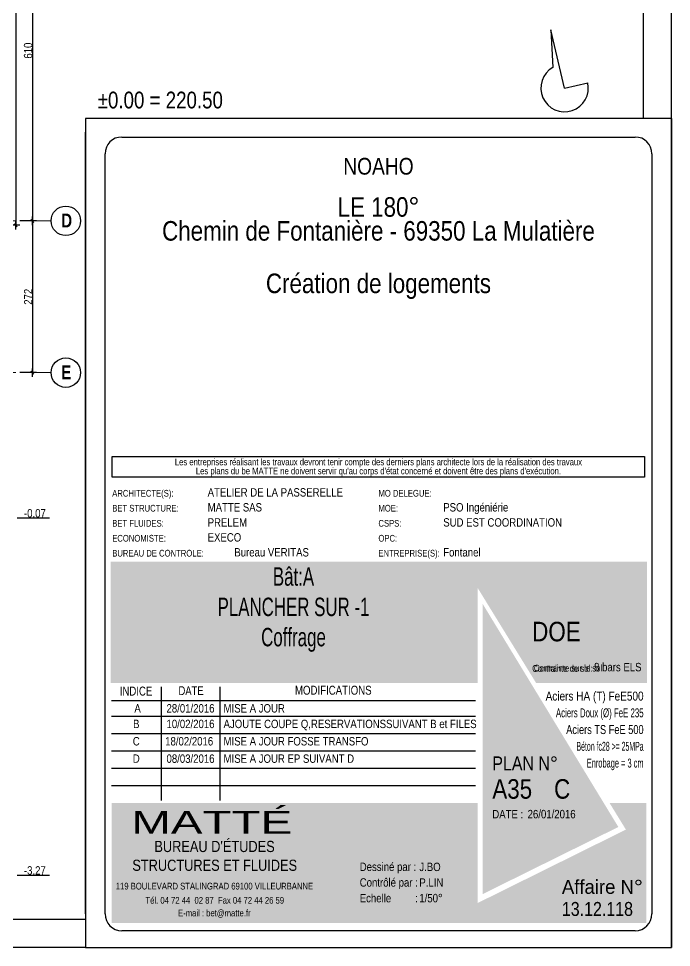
# Model space of a CAD drawing. Header units: centimetres. Extents: x 13865 to 22908, y -23237 to -19037.
# Drawn here: x 21738 to 22908, y -23237 to -21573 of the extents above; entities that cross this region are included whole.
import ezdxf
from ezdxf.enums import TextEntityAlignment as Align

# ---------------------------------------------------------------- set-up
doc = ezdxf.new("R2010")
doc.units = ezdxf.units.CM
doc.header["$LTSCALE"] = 25.4
doc.header["$PDMODE"] = 1
doc.header["$PDSIZE"] = -2
doc.linetypes.add('Style de ligne -6', pattern=[1.04164, 0.625, -0.20828, 0.06943, -0.13893])
for name, color, linetype in [('01-cartouche', 7, 'Continuous'), ('01-cartouche-cage A', 7, 'Continuous'), ('01_cote_gen', 4, 'Continuous'), ('01_texte', 230, 'Continuous'), ('AA_COTES', 2, 'Continuous')]:
    doc.layers.add(name, color=color, linetype=linetype)
doc.layers.add('01_résv', color=32, linetype='Continuous', lineweight=9)
doc.layers.add('B Général', color=7, linetype='Continuous', lineweight=5)
doc.styles.add('ARIAL NA', font='ARIALN.TTF')
doc.styles.add('cartouche', font='ARIALN.TTF', dxfattribs={"width": 0.01})
doc.styles.add('impact', font='impact.ttf')
doc.styles.add('MATTE_TXT', font='arial.ttf')
doc.styles.add('STYLE2', font='ARIALN.TTF')
doc.styles.add('stylemattecart', font='ARIALN.TTF')
doc.dimstyles.new('JB50', dxfattribs={"dimscale": 0.1, "dimtxt": 150, "dimasz": 15, "dimexe": 0.1, "dimexo": 0.1, "dimgap": 0.09, "dimtad": 1, "dimdec": 1, "dimdsep": 46, "dimtxsty": 'STYLE2', "dimblk1": 'BOND_G', "dimblk2": 'BOND_D', "dimsah": 1, "dimcen": 1.5, "dimdle": 0.01, "dimse1": 1, "dimse2": 1, "dimclrd": 4, "dimclre": 2, "dimclrt": 6, "dimazin": 2, "dimtfac": 2.333333, "dimtdec": 1, "dimtix": 1, "dimtmove": 2, "dimatfit": 3, "dimldrblk": 'BOND_G', "dimfxl": 1, "dimtolj": 1, "dimtzin": 0, "dimarcsym": 0})

# ---------------------------------------------------------------- blocks, each defined once
blk = doc.blocks.new('BOND_G')
at = {"layer": 'AA_COTES', "color": 0}
for p, q in [((0, -5), (0, 15)), ((5, 0), (-5, 0)), ((1.8, 1.8), (-1.8, -1.8))]:
    blk.add_line(p, q, dxfattribs=at)
blk = doc.blocks.new('BOND_D')
at = {"layer": 'AA_COTES', "color": 0}
for p, q in [((5, 0), (-5, 0)), ((-1.8, -1.8), (1.8, 1.8)), ((0, 5), (0, -15))]:
    blk.add_line(p, q, dxfattribs=at)
blk = doc.blocks.new('*D7')
at = {"layer": '01_cote_gen', "color": 4, "lineweight": -2, "ltscale": 200, "transparency": 16777216}
blk.add_line((21732.8, -20560.6), (21732.8, -21941.6), dxfattribs=at)
at = {"layer": 'Defpoints', "color": 0, "ltscale": 200, "transparency": 16777216}
for p in [(21677.7, -20559.1), (21677.7, -21943.1), (21732.8, -21943.1)]:
    blk.add_point(p, dxfattribs=at)
at = {"layer": '01_cote_gen', "color": 4, "lineweight": -2, "ltscale": 200, "transparency": 16777216, "xscale": 1.5, "yscale": 1.5, "zscale": 1.5}
for name, p, rotation in [('BOND_G', (21732.8, -20559.1), 90), ('BOND_D', (21732.8, -21943.1), 270)]:
    blk.add_blockref(name, p, dxfattribs=dict(at, rotation=rotation))
at = {"layer": '01_cote_gen', "color": 6, "ltscale": 200, "transparency": 16777216, "insert": (21725.2, -21251.1), "char_height": 15, "attachment_point": 5, "rotation": 90, "style": 'STYLE2'}
blk.add_mtext('\\A1;1384', dxfattribs=at)
blk = doc.blocks.new('*D82')
at = {"layer": '01_cote_gen', "color": 4, "lineweight": -2, "transparency": 16777216}
blk.add_line((21762.8, -21326.6), (21762.8, -21933.6), dxfattribs=at)
at = {"layer": 'Defpoints', "color": 0, "transparency": 16777216}
for p in [(21770.3, -21325.1), (21762.8, -21935.1), (21770.3, -21935.1)]:
    blk.add_point(p, dxfattribs=at)
at = {"layer": '01_cote_gen', "color": 4, "lineweight": -2, "transparency": 16777216, "xscale": 1.5, "yscale": 1.5, "zscale": 1.5}
for name, p, rotation in [('BOND_G', (21762.8, -21325.1), 90), ('BOND_D', (21762.8, -21935.1), 270)]:
    blk.add_blockref(name, p, dxfattribs=dict(at, rotation=rotation))
at = {"layer": '01_cote_gen', "color": 6, "transparency": 16777216, "insert": (21755.1, -21630.1), "char_height": 15, "attachment_point": 5, "rotation": 90, "style": 'STYLE2'}
blk.add_mtext('\\A1;610', dxfattribs=at)
blk = doc.blocks.new('*D83')
at = {"layer": '01_cote_gen', "color": 4, "lineweight": -2, "transparency": 16777216}
blk.add_line((21762.8, -21936.6), (21762.8, -22205.6), dxfattribs=at)
at = {"layer": 'Defpoints', "color": 0, "transparency": 16777216}
for p in [(21786.6, -21935.1), (21762.8, -22207.1), (21786.6, -22207.1)]:
    blk.add_point(p, dxfattribs=at)
at = {"layer": '01_cote_gen', "color": 4, "lineweight": -2, "transparency": 16777216, "xscale": 1.5, "yscale": 1.5, "zscale": 1.5}
for name, p, rotation in [('BOND_G', (21762.8, -21935.1), 90), ('BOND_D', (21762.8, -22207.1), 270)]:
    blk.add_blockref(name, p, dxfattribs=dict(at, rotation=rotation))
at = {"layer": '01_cote_gen', "color": 6, "transparency": 16777216, "insert": (21755.2, -22071.1), "char_height": 15, "attachment_point": 5, "rotation": 90, "style": 'STYLE2'}
blk.add_mtext('\\A1;272', dxfattribs=at)
blk = doc.blocks.new('cartstruc')
at = {"layer": '01-cartouche-cage A', "linetype": 'Continuous'}
h = blk.add_hatch(color=9, dxfattribs=at)
h.dxf.hatch_style = 2
h.paths.add_polyline_path([(-43.6, 691.3), (-1004.8, 691.3), (-1004.8, 473.8), (-347.3, 473.8), (-347.3, 644.1), (-242.5, 473.8), (-43.6, 473.8)])
h.paths.add_polyline_path([(-951, 670.1), (-407.9, 670.1), (-407.9, 498.5), (-951, 498.5)], flags=24)
h.paths.add_polyline_path([(-223.9, 590.8), (-105, 590.8), (-105, 608.8), (-223.9, 608.8)], flags=24)
h.paths.add_polyline_path([(-224.7, 609.7), (-105.7, 609.7), (-105.7, 627.7), (-224.7, 627.7)], flags=24)
h.paths.add_polyline_path([(-226.3, 624.9), (-64.8, 624.9), (-64.8, 652.4), (-226.3, 652.4)], flags=24)
h.paths.add_polyline_path([(-226.3, 646.9), (-85, 646.9), (-85, 674.3), (-226.3, 674.3)], flags=24)
h = blk.add_hatch(color=1, dxfattribs=at)
h.dxf.hatch_style = 2
h.paths.add_polyline_path([(-338.4, 615.7), (-338.4, 95.5), (-95.1, 215.8)])
h.paths.add_polyline_path([(-318.9, 264.4), (-190.8, 265.4), (-191.1, 303.5), (-319.2, 302.5)], flags=24)
h.paths.add_polyline_path([(-326.5, 202.5), (-70.2, 203.9), (-70.5, 265.1), (-326.9, 263.8)], flags=9)
h = blk.add_hatch(color=8, dxfattribs=at)
h.dxf.hatch_style = 2
h.paths.add_polyline_path([(-45, 258.5), (-110.7, 258.5), (-81.6, 211.1), (-347.1, 79.6), (-347.1, 258.5), (-1003.4, 258.5), (-1003.4, 43.7), (-45, 43.7)])
h.paths.add_polyline_path([(-202.1, 89.1), (-60, 89.1), (-60, 127.9), (-202.1, 127.9)], flags=24)
h.paths.add_polyline_path([(-999.3, 201), (-637.8, 201), (-637.8, 47), (-999.3, 47)], flags=24)
h.paths.add_polyline_path([(-978.3, 193.3), (-435, 193.3), (-435, 254.8), (-978.3, 254.8)], flags=24)
h.paths.add_polyline_path([(-559.9, 135.5), (-504.8, 135.5), (-504.8, 166.4), (-559.9, 166.4)], flags=24)
h.paths.add_polyline_path([(-203.2, 50.3), (-56.6, 50.3), (-56.6, 88.6), (-203.2, 88.6)], flags=24)
h.paths.add_polyline_path([(-457.1, 55), (-402.4, 55), (-402.4, 85.9), (-457.1, 85.9)], flags=24)
h.paths.add_polyline_path([(-458.8, 92.7), (-404.1, 92.7), (-404.1, 123.6), (-458.8, 123.6)], flags=24)
h.paths.add_polyline_path([(-557.8, 55.3), (-498.9, 55.3), (-498.9, 86.2), (-557.8, 86.2)], flags=24)
h.paths.add_polyline_path([(-550.6, 93.7), (-498.3, 93.7), (-498.3, 124.6), (-550.6, 124.6)], flags=24)
h.paths.add_polyline_path([(-459.9, 172.5), (-408.3, 172.5), (-408.3, 203.4), (-459.9, 203.4)], flags=24)
h.paths.add_polyline_path([(-547.6, 175), (-500.7, 175), (-500.7, 205.9), (-547.6, 205.9)], flags=24)
h.paths.add_polyline_path([(-562.3, 213.8), (-499.3, 213.8), (-499.3, 244.7), (-562.3, 244.7)], flags=8)
h.paths.add_polyline_path([(-458.6, 213), (-411.3, 213), (-411.3, 243.9), (-458.6, 243.9)], flags=24)
h.paths.add_polyline_path([(-457.7, 133.4), (-405.4, 133.4), (-405.4, 164.4), (-457.7, 164.4)], flags=24)
for p, q in [((0, 1485), (-1050, 1485)), ((-1050, 1485), (-1050, 0)), ((0, 0), (0, 1485)), ((-1050, 0), (0, 0))]:
    blk.add_line(p, q, dxfattribs=at)
at = {"layer": '01-cartouche-cage A', "color": 7, "linetype": 'Continuous'}
for p, q in [((-985, 1452), (-65, 1452)), ((-1015, 60), (-1015, 1422)), ((-35, 1422), (-35, 292.1)), ((-35, 292.1), (-35, 60)), ((-65, 30), (-985, 30))]:
    blk.add_line(p, q, dxfattribs=at)
at = {"layer": '01-cartouche-cage A', "color": 7}
for p, q in [((-1002.2, 879.3), (-48.1, 879.3)), ((-1002.2, 842.3), (-1002.2, 879.3)), ((-48.1, 879.3), (-48.1, 842.3)), ((-48.1, 842.3), (-1002.2, 842.3))]:
    blk.add_line(p, q, dxfattribs=at)
at = {"layer": '01-cartouche-cage A', "color": 8}
for p, q in [((-914.7, 466.6), (-914.7, 263.2)), ((-809.1, 466.6), (-809.1, 263.2)), ((-1003.6, 442.3), (-351, 442.3)), ((-1003.6, 414.4), (-351, 414.4)), ((-1003.6, 383.3), (-351, 383.3)), ((-1003.6, 352.2), (-351, 352.2)), ((-1003.6, 321.1), (-351, 321.1)), ((-1003.6, 290), (-351, 290))]:
    blk.add_line(p, q, dxfattribs=at)
at = {"layer": '01-cartouche-cage A', "color": 7, "linetype": 'Continuous'}
for centre, start, end in [((-985, 1422), 90, 180), ((-65, 1422), 0, 90), ((-985, 60), 180, 270), ((-65, 60), 270, 0)]:
    blk.add_arc(centre, 30, start, end, dxfattribs=at)
at = {"layer": '01-cartouche-cage A', "color": 7, "style": 'stylemattecart'}
for s, p in [('Les entreprises réalisant les travaux devront tenir compte des derniers plans architecte lors de la réalisation des travaux', (-525.1, 869.8)), ("Les plans du be MATTE ne doivent servir qu'au corps d'état concerné et doivent être des plans d'exécution.", (-525.1, 853.7))]:
    blk.add_text(s, height=12, dxfattribs=at).set_placement(p, align=Align.MIDDLE_CENTER)
at = {"layer": '01-cartouche-cage A', "color": 8, "style": 'cartouche'}
for s, p in [('ARCHITECTE(S):', (-1002.2, 807.7)), ('MO DELEGUE:', (-525.1, 807.7)), ('BET STRUCTURE:', (-1002.2, 780.9)), ('MOE:', (-525.1, 780.9)), ('BET FLUIDES:', (-1002.2, 753.9)), ('CSPS:', (-525.1, 753.9)), ('ECONOMISTE:', (-1002.2, 727.1)), ('OPC:', (-525.1, 727.1)), ('BUREAU DE CONTROLE:', (-1002.2, 700.3)), ('ENTREPRISE(S):', (-525.1, 700.3))]:
    blk.add_text(s, height=12, dxfattribs=at).set_placement(p)
at = {"layer": '01-cartouche-cage A', "color": 7, "style": 'stylemattecart'}
for s, height, p in [('Contrainte de sol:', 12, (-249.5, 493.8)), ('Contrainte sur le sol:', 12, (-246.5, 494.4)), ('Dessiné par :', 15, (-558.6, 137)), ('Contrôlé par :', 15, (-558.6, 108.9)), ('119 BOULEVARD STALINGRAD 69100 VILLEURBANNE', 12, (-995.8, 103.8)), ('Tél. 04 72 44  02 87  Fax 04 72 44 26 59', 12, (-942.6, 78.4)), ('Echelle         :', 15, (-558.6, 80.8)), ('E-mail : bet@matte.fr', 12, (-884.2, 55.6))]:
    blk.add_text(s, height=height, dxfattribs=at).set_placement(p)
for s, height, width, p, p2 in [('INDICE', 16, 0.941138, (-988.7, 451.3), (-930.3, 451.3)), ('DATE', 16, 0.922192, (-883.4, 452), (-838.3, 452)), ('MODIFICATIONS', 16, 0.943218, (-674.7, 452.8), (-537.3, 452.8)), ('Aciers HA (T) FeE500', 16, 0.978863, (-225.4, 442.3), (-49.9, 442.3)), ('Aciers Doux (Ø) FeE 235', 16, 0.76709, (-207, 412.3), (-49.9, 412.3)), ('Aciers TS FeE 500', 16, 0.901377, (-188.6, 382.3), (-49.9, 382.3)), ('Béton fc28 >= 25MPa', 16, 0.678142, (-170.1, 352.3), (-49.9, 352.3)), ('Enrobage = 3 cm', 16, 0.726904, (-151.7, 322.3), (-49.9, 322.3)), ('Affaire N°', 25, 1.15762, (-196.3, 96), (-51.1, 96))]:
    blk.add_text(s, height=height, dxfattribs=dict(at, width=width)).set_placement(p, p2, align=Align.FIT)
at = {"layer": '01-cartouche-cage A', "color": 255, "style": 'stylemattecart'}
for s, height, p in [('PLAN N°', 25, (-321, 317.2)), ('DATE :', 15, (-321, 231.2)), ("BUREAU D'ÉTUDES", 20, (-926.6, 170.9)), ('STRUCTURES ET FLUIDES', 20, (-966.1, 137.2))]:
    blk.add_text(s, height=height, dxfattribs=at).set_placement(p)
at = {"layer": '01-cartouche-cage A', "color": 255, "style": 'stylemattecart', "width": 1.812358}
blk.add_text('MATTÉ', height=41, dxfattribs=at).set_placement((-968, 203.6), (-679.6, 203.6), align=Align.FIT)
at = {"layer": '01-cartouche-cage A', "color": 7, "style": 'stylemattecart'}
for tag, height, p in [('NOMCLIENT', 30, (-525, 1399.6)), ('ADRESSE1CLIENT', 25, (-525, 1326.7)), ('ADRESSE2CLIENT', 25, (-525, 1283.9)), ('NOMAFFAIRE1', 45, (-525.1, 1189.8)), ('NOMAFFAIRE2', 45, (-525.1, 1110.4)), ('NOMAFFAIRE3', 45, (-525.1, 1031.7)), ('ADRESSE1AFFAIRE', 20, (-525.1, 943.3)), ('ADRESSE2AFFAIRE', 20, (-525.1, 909.2)), ('INDICE-A', 15, (-959.1, 428.4)), ('DATE-A', 15, (-861.9, 428.4)), ('INDICE-B', 15, (-959.1, 400.5)), ('DATE-B', 15, (-861.9, 400.5)), ('INDICE-C', 15, (-959.1, 369.4)), ('DATE-C', 15, (-861.9, 369.4)), ('INDICE-D', 15, (-959.1, 338.3)), ('DATE-D', 15, (-861.9, 338.3)), ('INDICE-E', 15, (-959.1, 307.2)), ('DATE-E', 15, (-861.9, 307.2)), ('INDICE-F', 15, (-959.1, 276.1)), ('DATE-F', 15, (-861.9, 276.1))]:
    blk.add_attdef(tag, text='', height=height, dxfattribs=at).set_placement(p, align=Align.MIDDLE_CENTER)
for tag, height, p in [('NOMARCHI', 15, (-831.1, 803.3)), ('MODEL', 15, (-408.9, 803.3)), ('BETSTRUCTURE', 15, (-831.1, 776.5)), ('MOE', 15, (-408.9, 776.5)), ('BETFLUIDES', 15, (-831.1, 749.5)), ('CSPS', 15, (-408.9, 749.5)), ('ECONOMISTE', 15, (-831.1, 722.7)), ('OPC', 15, (-408.9, 722.7)), ('BDC', 15, (-831.1, 695.9)), ('NOMENTREPRISE', 15, (-408.9, 695.9)), ('NUMBAT', 27, (-249.5, 614.7)), ('PHASE', 35, (-249.5, 537.9)), ('CONT-SOL', 12, (-138.6, 490.2)), ('NOMDESS', 15, (-451.8, 132.3)), ('NOMING', 15, (-451.8, 104.3)), ('ECH', 15, (-451.8, 76.3)), ('NUMAFF', 25, (-196.3, 48.9))]:
    blk.add_attdef(tag, text='', height=height, dxfattribs=at).set_placement(p, align=Align.BOTTOM_LEFT)
at = {"layer": '01-cartouche-cage A', "color": 7, "style": 'stylemattecart', "width": 0.8}
for tag, p in [('TITRTEPLAN1', (-677.3, 664.6)), ('TITRTEPLAN2', (-677.3, 610.2)), ('TITRTEPLAN3', (-677.3, 556)), ('TITRTEPLAN4', (-677.3, 501.4))]:
    blk.add_attdef(tag, text='', height=33, dxfattribs=at).set_placement(p, align=Align.MIDDLE_CENTER)
at = {"layer": '01-cartouche-cage A', "color": 7, "style": 'stylemattecart'}
for tag, p in [('MODIF-A', (-802.6, 428.4)), ('MODIF-B', (-802.6, 400.5)), ('MODIF-C', (-802.6, 369.4)), ('MODIF-D', (-802.6, 338.3)), ('MODIF-E', (-802.6, 307.2)), ('MODIF-F', (-802.6, 276.1))]:
    blk.add_attdef(tag, text='', height=15, dxfattribs=at).set_placement(p, align=Align.MIDDLE_LEFT)
at = {"layer": '01-cartouche-cage A', "color": 255, "style": 'stylemattecart'}
for tag, height, p in [('N°P', 35, (-321, 256)), ('IP', 35, (-210.3, 256)), ('DATEPLAN', 15, (-257.7, 226.8))]:
    blk.add_attdef(tag, text='', height=height, dxfattribs=at).set_placement(p, align=Align.BOTTOM_LEFT)

msp = doc.modelspace()

# ---------------------------------------------------------------- linework, layer by layer
at = {"layer": '01_cote_gen'}
for p, q in [((22907.91, -21751.88), (22907.91, -19036.88)), ((22907.91, -21751.88), (22907.91, -23236.88)), ((21857.91, -23236.88), (14000.28, -23236.88))]:
    msp.add_line(p, q, dxfattribs=at)
at = {"layer": '01_résv'}
for p, q in [((21857.91, -21751.88), (22907.91, -21751.88)), ((21857.91, -23236.88), (21857.91, -21751.88)), ((22907.91, -21751.88), (22907.91, -23236.88)), ((22907.91, -23236.88), (21857.91, -23236.88))]:
    msp.add_line(p, q, dxfattribs=at)
at = {"layer": '01_texte'}
for p, q in [((22857.91, -21751.88), (22857.91, -19111.09)), ((22716.38, -21697.25), (22692.02, -21592.97)), ((22692.02, -21592.97), (22695.67, -21660.07)), ((22716.38, -21697.25), (22757.83, -21687.57)), ((21857.91, -21816.42), (21857.91, -21776.42)), ((21857.91, -21856.42), (21857.91, -21816.42)), ((21857.91, -21896.42), (21857.91, -21856.42)), ((21857.91, -21936.42), (21857.91, -21896.42)), ((21857.91, -21976.42), (21857.91, -21936.42)), ((21857.91, -22016.42), (21857.91, -21976.42)), ((21857.91, -22056.42), (21857.91, -22016.42)), ((21857.91, -22096.42), (21857.91, -22056.42)), ((21857.91, -22136.42), (21857.91, -22096.42)), ((21857.91, -22176.42), (21857.91, -22136.42)), ((21857.91, -22216.42), (21857.91, -22176.42)), ((21857.91, -22256.42), (21857.91, -22216.42)), ((21857.91, -22296.42), (21857.91, -22256.42)), ((21857.91, -22336.42), (21857.91, -22296.42)), ((21857.91, -22376.42), (21857.91, -22336.42)), ((21857.91, -22416.42), (21857.91, -22376.42)), ((21857.91, -22456.42), (21857.91, -22416.42)), ((21857.91, -22496.42), (21857.91, -22456.42)), ((21793.15, -22467.75), (21735.56, -22467.75)), ((21857.91, -22536.42), (21857.91, -22496.42)), ((21857.91, -22576.42), (21857.91, -22536.42)), ((21857.91, -22616.42), (21857.91, -22576.42)), ((21857.91, -22656.42), (21857.91, -22616.42)), ((21857.91, -22696.42), (21857.91, -22656.42)), ((21857.91, -22736.42), (21857.91, -22696.42)), ((21857.91, -22776.42), (21857.91, -22736.42)), ((21857.91, -22816.42), (21857.91, -22776.42)), ((21857.91, -22856.42), (21857.91, -22816.42)), ((21857.91, -22896.42), (21857.91, -22856.42)), ((21857.91, -22936.42), (21857.91, -22896.42)), ((21857.91, -22976.42), (21857.91, -22936.42)), ((21857.91, -23176.42), (21857.91, -22976.42)), ((21793.15, -23107.75), (21735.56, -23107.75)), ((21857.91, -23186.88), (14050.28, -23186.88))]:
    msp.add_line(p, q, dxfattribs=at)
for centre in [(21822.62, -21935.1), (21822.62, -22207.1)]:
    msp.add_circle(centre, 26.34, dxfattribs=at)
msp.add_arc((22716.38, -21697.25), 42.56, 119.12103, 13.15202, dxfattribs=at)
at = {"layer": 'B Général', "color": 1, "linetype": 'Style de ligne -6', "lineweight": 13, "ltscale": 3}
for p, q in [((21796.28, -21935.1), (16731.13, -21935.1)), ((21796.28, -22207.1), (16731.13, -22207.1))]:
    msp.add_line(p, q, dxfattribs=at)

# ---------------------------------------------------------------- block references
at = {"layer": '01-cartouche'}
ref = msp.add_blockref('cartstruc', (22907.91, -23236.88), dxfattribs=at)
ref.add_attrib('NOMCLIENT', 'NOAHO', dxfattribs={"color": 7, "height": 30, "style": 'stylemattecart'}).set_placement((22382.9, -21837.27), align=Align.MIDDLE_CENTER)
ref.add_attrib('ADRESSE1CLIENT', 'LE 180°', dxfattribs={"layer": '01-cartouche-cage A', "color": 7, "height": 35, "style": 'stylemattecart'}).set_placement((22382.89, -21910.18), align=Align.MIDDLE_CENTER)
ref.add_attrib('ADRESSE2CLIENT', 'Chemin de Fontanière - 69350 La Mulatière', dxfattribs={"layer": '01-cartouche-cage A', "color": 7, "height": 35, "style": 'stylemattecart'}).set_placement((22382.88, -21953.02), align=Align.MIDDLE_CENTER)
ref.add_attrib('NOMAFFAIRE1', 'Création de logements', dxfattribs={"layer": '01-cartouche-cage A', "color": 7, "height": 35, "style": 'stylemattecart'}).set_placement((22382.86, -22047.04), align=Align.MIDDLE_CENTER)
ref.add_attrib('NOMARCHI', 'ATELIER DE LA PASSERELLE', dxfattribs={"layer": '01-cartouche-cage A', "color": 7, "height": 15, "style": 'stylemattecart'}).set_placement((22076.78, -22433.58), align=Align.BOTTOM_LEFT)
ref.add_attrib('BETSTRUCTURE', 'MATTE SAS', dxfattribs={"layer": '01-cartouche-cage A', "color": 7, "height": 15, "style": 'stylemattecart'}).set_placement((22076.78, -22460.35), align=Align.BOTTOM_LEFT)
ref.add_attrib('BETFLUIDES', 'PRELEM', dxfattribs={"layer": '01-cartouche-cage A', "color": 7, "height": 15, "style": 'stylemattecart'}).set_placement((22076.78, -22487.41), align=Align.BOTTOM_LEFT)
ref.add_attrib('ECONOMISTE', 'EXECO', dxfattribs={"layer": '01-cartouche-cage A', "color": 7, "height": 15, "style": 'stylemattecart'}).set_placement((22076.78, -22514.18), align=Align.BOTTOM_LEFT)
ref.add_attrib('BDC', '          Bureau VERITAS', dxfattribs={"layer": '01-cartouche-cage A', "color": 7, "height": 15, "style": 'stylemattecart'}).set_placement((22076.78, -22540.95), align=Align.BOTTOM_LEFT)
ref.add_attrib('MOE', 'PSO Ingéniérie', dxfattribs={"layer": '01-cartouche-cage A', "color": 7, "height": 15, "style": 'stylemattecart'}).set_placement((22498.98, -22460.35), align=Align.BOTTOM_LEFT)
ref.add_attrib('CSPS', 'SUD EST COORDINATION', dxfattribs={"layer": '01-cartouche-cage A', "color": 7, "height": 15, "style": 'stylemattecart'}).set_placement((22498.98, -22487.41), align=Align.BOTTOM_LEFT)
ref.add_attrib('NOMENTREPRISE', 'Fontanel ', dxfattribs={"layer": '01-cartouche-cage A', "color": 7, "height": 15, "style": 'stylemattecart'}).set_placement((22498.98, -22540.95), align=Align.BOTTOM_LEFT)
ref.add_attrib('TITRTEPLAN1', 'Bât:A', dxfattribs={"layer": '01-cartouche-cage A', "color": 7, "height": 33, "style": 'stylemattecart', "width": 0.8}).set_placement((22230.63, -22572.33), align=Align.MIDDLE_CENTER)
ref.add_attrib('TITRTEPLAN2', 'PLANCHER SUR -1', dxfattribs={"layer": '01-cartouche-cage A', "color": 7, "height": 33, "style": 'stylemattecart', "width": 0.8}).set_placement((22230.63, -22626.72), align=Align.MIDDLE_CENTER)
ref.add_attrib('TITRTEPLAN3', 'Coffrage', dxfattribs={"layer": '01-cartouche-cage A', "color": 7, "height": 33, "style": 'stylemattecart', "width": 0.8}).set_placement((22230.63, -22680.88), align=Align.MIDDLE_CENTER)
ref.add_attrib('PHASE', 'DOE', dxfattribs={"layer": '01-cartouche-cage A', "color": 7, "height": 35, "style": 'stylemattecart'}).set_placement((22658.38, -22698.95), align=Align.BOTTOM_LEFT)
ref.add_attrib('CONT-SOL', '8 bars ELS', dxfattribs={"layer": '01-cartouche-cage A', "color": 7, "height": 15, "style": 'stylemattecart'}).set_placement((22769.3, -22746.65), align=Align.BOTTOM_LEFT)
ref.add_attrib('INDICE-A', ' A', dxfattribs={"layer": '01-cartouche-cage A', "color": 7, "height": 15, "style": 'stylemattecart'}).set_placement((21948.79, -22808.52), align=Align.MIDDLE_CENTER)
ref.add_attrib('DATE-A', '28/01/2016', dxfattribs={"layer": '01-cartouche-cage A', "color": 7, "height": 15, "style": 'stylemattecart'}).set_placement((22046.04, -22808.52), align=Align.MIDDLE_CENTER)
ref.add_attrib('MODIF-A', 'MISE A JOUR', dxfattribs={"layer": '01-cartouche-cage A', "color": 7, "height": 15, "style": 'stylemattecart'}).set_placement((22105.29, -22808.52), align=Align.MIDDLE_LEFT)
ref.add_attrib('INDICE-B', 'B', dxfattribs={"layer": '01-cartouche-cage A', "color": 7, "height": 15, "style": 'stylemattecart'}).set_placement((21948.79, -22836.4), align=Align.MIDDLE_CENTER)
ref.add_attrib('DATE-B', '10/02/2016', dxfattribs={"layer": '01-cartouche-cage A', "color": 7, "height": 15, "style": 'stylemattecart'}).set_placement((22046.04, -22836.4), align=Align.MIDDLE_CENTER)
ref.add_attrib('MODIF-B', 'AJOUTE COUPE Q,RESERVATIONSSUIVANT B et FILES', dxfattribs={"layer": '01-cartouche-cage A', "color": 7, "height": 15, "style": 'stylemattecart'}).set_placement((22105.29, -22836.4), align=Align.MIDDLE_LEFT)
ref.add_attrib('INDICE-C', 'C', dxfattribs={"layer": '01-cartouche-cage A', "color": 7, "height": 15, "style": 'stylemattecart'}).set_placement((21948.79, -22867.51), align=Align.MIDDLE_CENTER)
ref.add_attrib('DATE-C', '18/02/2016 ', dxfattribs={"layer": '01-cartouche-cage A', "color": 7, "height": 15, "style": 'stylemattecart'}).set_placement((22046.04, -22867.51), align=Align.MIDDLE_CENTER)
ref.add_attrib('MODIF-C', 'MISE A JOUR FOSSE TRANSFO', dxfattribs={"layer": '01-cartouche-cage A', "color": 7, "height": 15, "style": 'stylemattecart'}).set_placement((22105.29, -22867.51), align=Align.MIDDLE_LEFT)
ref.add_attrib('INDICE-D', 'D', dxfattribs={"layer": '01-cartouche-cage A', "color": 7, "height": 15, "style": 'stylemattecart'}).set_placement((21948.79, -22898.62), align=Align.MIDDLE_CENTER)
ref.add_attrib('DATE-D', '08/03/2016', dxfattribs={"layer": '01-cartouche-cage A', "color": 7, "height": 15, "style": 'stylemattecart'}).set_placement((22046.04, -22898.62), align=Align.MIDDLE_CENTER)
ref.add_attrib('MODIF-D', 'MISE A JOUR EP SUIVANT D', dxfattribs={"layer": '01-cartouche-cage A', "color": 7, "height": 15, "style": 'stylemattecart'}).set_placement((22105.29, -22898.62), align=Align.MIDDLE_LEFT)
ref.add_attrib('N°P', 'A35', dxfattribs={"layer": '01-cartouche-cage A', "color": 255, "height": 35, "style": 'stylemattecart'}).set_placement((22586.95, -22980.93), align=Align.BOTTOM_LEFT)
ref.add_attrib('IP', 'C', dxfattribs={"layer": '01-cartouche-cage A', "color": 255, "height": 35, "style": 'stylemattecart'}).set_placement((22697.58, -22980.93), align=Align.BOTTOM_LEFT)
ref.add_attrib('DATEPLAN', '26/01/2016', dxfattribs={"layer": '01-cartouche-cage A', "color": 255, "height": 15, "style": 'stylemattecart'}).set_placement((22650.19, -23010.05), align=Align.BOTTOM_LEFT)
ref.add_attrib('NOMDESS', 'J.BO', dxfattribs={"layer": '01-cartouche-cage A', "color": 7, "height": 15, "style": 'stylemattecart'}).set_placement((22456.12, -23104.58), align=Align.BOTTOM_LEFT)
ref.add_attrib('NOMING', 'P.LIN', dxfattribs={"layer": '01-cartouche-cage A', "color": 7, "height": 15, "style": 'stylemattecart'}).set_placement((22456.12, -23132.62), align=Align.BOTTOM_LEFT)
ref.add_attrib('ECH', '1/50° ', dxfattribs={"layer": '01-cartouche-cage A', "color": 7, "height": 15, "style": 'stylemattecart'}).set_placement((22456.12, -23160.54), align=Align.BOTTOM_LEFT)
ref.add_attrib('NUMAFF', '13.12.118', dxfattribs={"layer": '01-cartouche-cage A', "color": 7, "height": 25, "style": 'stylemattecart'}).set_placement((22711.59, -23187.98), align=Align.BOTTOM_LEFT)

# ---------------------------------------------------------------- texts
at = {"layer": '01_texte', "style": 'MATTE_TXT', "width": 0.8}
msp.add_text('%%P0.00 = 220.50', height=30, dxfattribs=at).set_placement((21991.91, -21742.63), align=Align.BOTTOM_CENTER)
at = {"layer": '01_texte', "style": 'impact'}
for s, p in [('D', (21814.52, -21947.01)), ('E', (21814.52, -22219.01))]:
    msp.add_text(s, height=25, rotation=0, dxfattribs=at).set_placement(p)
at = {"layer": '01_texte', "style": 'ARIAL NA'}
for s, p in [('-0.07', (21747.62, -22466.45)), ('-3.27', (21747.49, -23106.45))]:
    msp.add_text(s, height=15, dxfattribs=at).set_placement(p)

# ---------------------------------------------------------------- dimensions: what is measured, and where the dimension line sits
at = {"layer": '01_cote_gen', "ltscale": 200}
dim = msp.add_linear_dim(base=(21732.85, -21943.1), p1=(21677.7, -20559.1), p2=(21677.7, -21943.1), angle=90, dimstyle='JB50', dxfattribs=at)
dim.commit()
dim.dimension.update_dxf_attribs({"geometry": '*D7', "text_midpoint": (21725.18, -21251.1)})
at = {"layer": '01_cote_gen'}
for base, p1, p2, picture, middle in [((21762.75, -21935.1), (21770.25, -21325.1), (21770.25, -21935.1), '*D82', (21755.08, -21630.1)), ((21762.75, -22207.1), (21786.64, -21935.1), (21786.64, -22207.1), '*D83', (21755.21, -22071.1))]:
    dim = msp.add_linear_dim(base=base, p1=p1, p2=p2, angle=90, dimstyle='JB50', dxfattribs=at)
    dim.commit()
    dim.dimension.update_dxf_attribs({"geometry": picture, "text_midpoint": middle})

doc.saveas('drawing.dxf')
